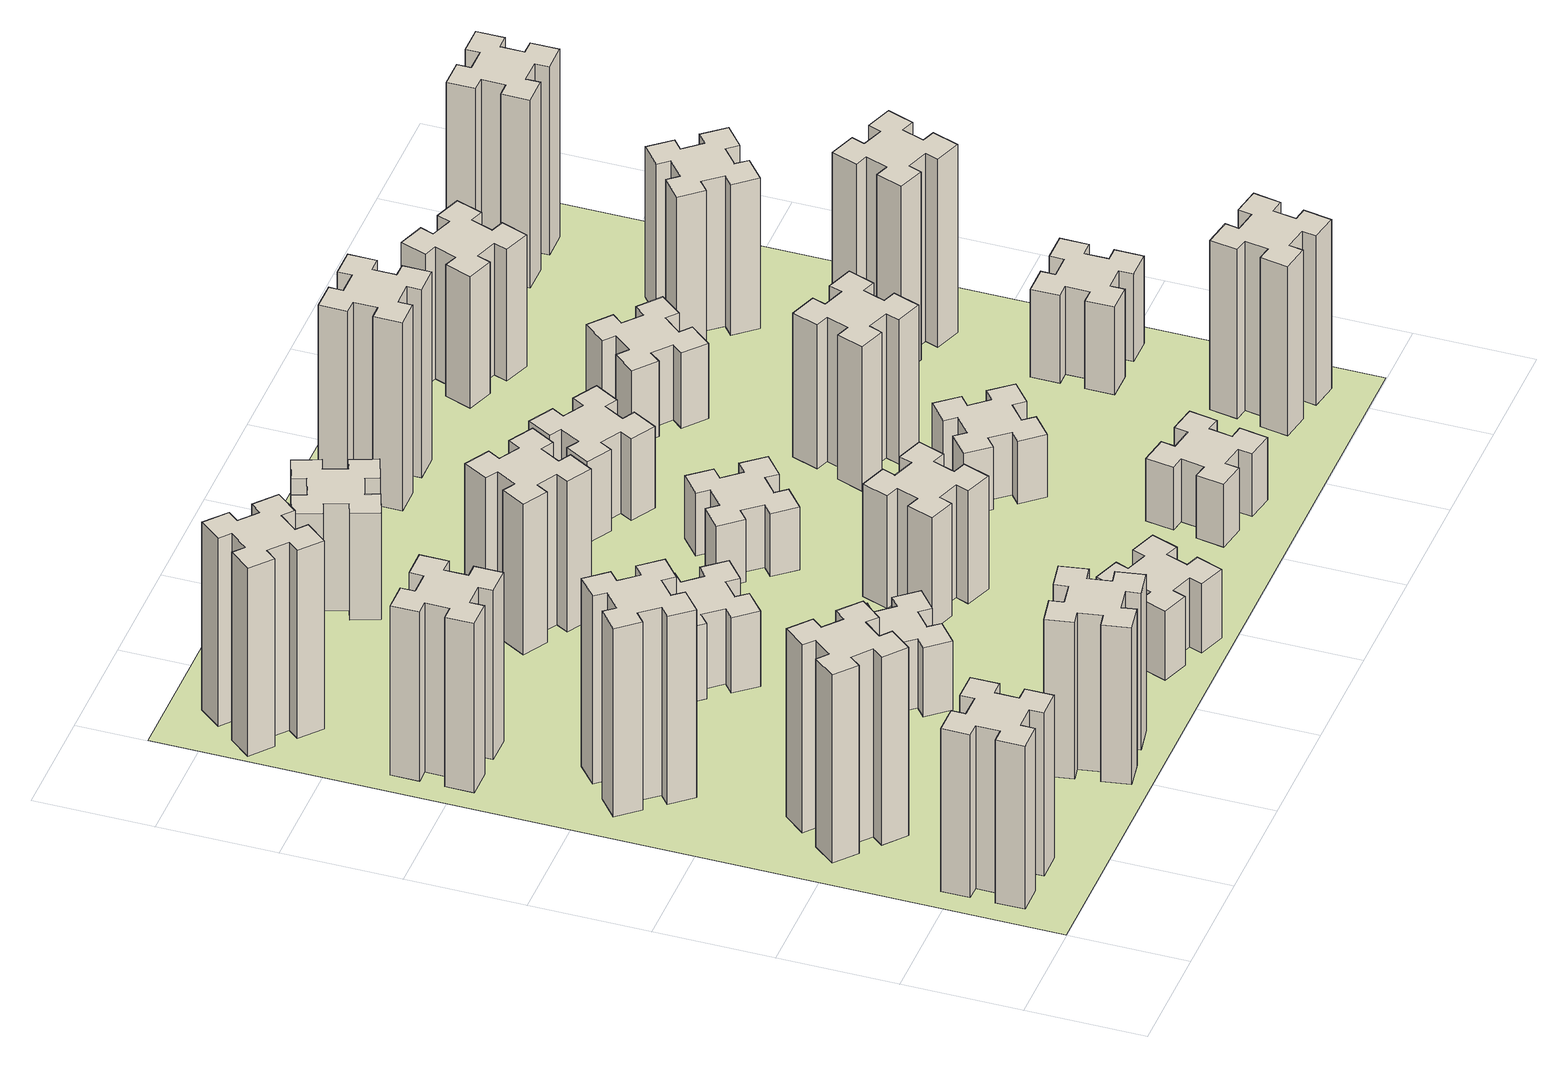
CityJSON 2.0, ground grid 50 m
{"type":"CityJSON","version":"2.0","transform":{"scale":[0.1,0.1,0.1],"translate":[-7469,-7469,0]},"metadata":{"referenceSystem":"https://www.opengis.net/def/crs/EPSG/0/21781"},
"CityObjects":{
"building1":{"type":"Building","attributes":{"class":"1000","function":"1000","usage":"1000","yearOfConstruction":2016,"roofType":"1000","measuredHeight":78,"storeysAboveGround":30,"storeysBelowGround":0},"geometry":[{"type":"Solid","lod":"1","boundaries":[[[[0,1,2,3,4,5,6,7,8,9,10,11,12,13,14,15,16,17,18,19]],[[17,16,20,21]],[[16,15,22,20]],[[15,14,23,22]],[[14,13,24,23]],[[13,12,25,24]],[[12,11,26,25]],[[11,10,27,26]],[[10,9,28,27]],[[9,8,29,28]],[[8,7,30,29]],[[7,6,31,30]],[[6,5,32,31]],[[5,4,33,32]],[[4,3,34,33]],[[3,2,35,34]],[[2,1,36,35]],[[1,0,37,36]],[[0,19,38,37]],[[19,18,39,38]],[[18,17,21,39]],[[24,25,26,27,28,29,30,31,32,33,34,35,36,37,38,39,21,20,22,23]]]]}]},
"building2":{"type":"Building","attributes":{"class":"1000","function":"1000","usage":"1000","yearOfConstruction":2016,"roofType":"1000","measuredHeight":90,"storeysAboveGround":30,"storeysBelowGround":0},"geometry":[{"type":"Solid","lod":"1","boundaries":[[[[40,41,42,43,44,45,46,47,48,49,50,51,52,53,54,55,56,57,58,59]],[[57,56,60,61]],[[56,55,62,60]],[[55,54,63,62]],[[54,53,64,63]],[[53,52,65,64]],[[52,51,66,65]],[[51,50,67,66]],[[50,49,68,67]],[[49,48,69,68]],[[48,47,70,69]],[[47,46,71,70]],[[46,45,72,71]],[[45,44,73,72]],[[44,43,74,73]],[[43,42,75,74]],[[42,41,76,75]],[[41,40,77,76]],[[40,59,78,77]],[[59,58,79,78]],[[58,57,61,79]],[[64,65,66,67,68,69,70,71,72,73,74,75,76,77,78,79,61,60,62,63]]]]}]},
"building3":{"type":"Building","attributes":{"class":"1000","function":"1000","usage":"1000","yearOfConstruction":2016,"roofType":"1000","measuredHeight":90,"storeysAboveGround":30,"storeysBelowGround":0},"geometry":[{"type":"Solid","lod":"1","boundaries":[[[[80,81,82,83,84,85,86,87,88,89,90,91,92,93,94,95,96,97,98,99]],[[97,96,100,101]],[[96,95,102,100]],[[95,94,103,102]],[[94,93,104,103]],[[93,92,105,104]],[[92,91,106,105]],[[91,90,107,106]],[[90,89,108,107]],[[89,88,109,108]],[[88,87,110,109]],[[87,86,111,110]],[[86,85,112,111]],[[85,84,113,112]],[[84,83,114,113]],[[83,82,115,114]],[[82,81,116,115]],[[81,80,117,116]],[[80,99,118,117]],[[99,98,119,118]],[[98,97,101,119]],[[104,105,106,107,108,109,110,111,112,113,114,115,116,117,118,119,101,100,102,103]]]]}]},
"building4":{"type":"Building","attributes":{"class":"1000","function":"1000","usage":"1000","yearOfConstruction":2016,"roofType":"1000","measuredHeight":81,"storeysAboveGround":30,"storeysBelowGround":0},"geometry":[{"type":"Solid","lod":"1","boundaries":[[[[120,121,122,123,124,125,126,127,128,129,130,131,132,133,134,135,136,137,138,139]],[[137,136,140,141]],[[136,135,142,140]],[[135,134,143,142]],[[134,133,144,143]],[[133,132,145,144]],[[132,131,146,145]],[[131,130,147,146]],[[130,129,148,147]],[[129,128,149,148]],[[128,127,150,149]],[[127,126,151,150]],[[126,125,152,151]],[[125,124,153,152]],[[124,123,154,153]],[[123,122,155,154]],[[122,121,156,155]],[[121,120,157,156]],[[120,139,158,157]],[[139,138,159,158]],[[138,137,141,159]],[[144,145,146,147,148,149,150,151,152,153,154,155,156,157,158,159,141,140,142,143]]]]}]},
"building5":{"type":"Building","attributes":{"class":"1000","function":"1000","usage":"1000","yearOfConstruction":2016,"roofType":"1000","measuredHeight":75,"storeysAboveGround":30,"storeysBelowGround":0},"geometry":[{"type":"Solid","lod":"1","boundaries":[[[[160,161,162,163,164,165,166,167,168,169,170,171,172,173,174,175,176,177,178,179]],[[177,176,180,181]],[[176,175,182,180]],[[175,174,183,182]],[[174,173,184,183]],[[173,172,185,184]],[[172,171,186,185]],[[171,170,187,186]],[[170,169,188,187]],[[169,168,189,188]],[[168,167,190,189]],[[167,166,191,190]],[[166,165,192,191]],[[165,164,193,192]],[[164,163,194,193]],[[163,162,195,194]],[[162,161,196,195]],[[161,160,197,196]],[[160,179,198,197]],[[179,178,199,198]],[[178,177,181,199]],[[184,185,186,187,188,189,190,191,192,193,194,195,196,197,198,199,181,180,182,183]]]]}]},
"building6":{"type":"Building","attributes":{"class":"1000","function":"1000","usage":"1000","yearOfConstruction":2016,"roofType":"1000","measuredHeight":90,"storeysAboveGround":30,"storeysBelowGround":0},"geometry":[{"type":"Solid","lod":"1","boundaries":[[[[200,201,202,203,204,205,206,207,208,209,210,211,212,213,214,215,216,217,218,219]],[[217,216,220,221]],[[216,215,222,220]],[[215,214,223,222]],[[214,213,224,223]],[[213,212,225,224]],[[212,211,226,225]],[[211,210,227,226]],[[210,209,228,227]],[[209,208,229,228]],[[208,207,230,229]],[[207,206,231,230]],[[206,205,232,231]],[[205,204,233,232]],[[204,203,234,233]],[[203,202,235,234]],[[202,201,236,235]],[[201,200,237,236]],[[200,219,238,237]],[[219,218,239,238]],[[218,217,221,239]],[[224,225,226,227,228,229,230,231,232,233,234,235,236,237,238,239,221,220,222,223]]]]}]},
"building7":{"type":"Building","attributes":{"class":"1000","function":"1000","usage":"1000","yearOfConstruction":2016,"roofType":"1000","measuredHeight":33,"storeysAboveGround":30,"storeysBelowGround":0},"geometry":[{"type":"Solid","lod":"1","boundaries":[[[[240,241,242,243,244,245,246,247,248,249,250,251,252,253,254,255,256,257,258,259]],[[257,256,260,261]],[[256,255,262,260]],[[255,254,263,262]],[[254,253,264,263]],[[253,252,265,264]],[[252,251,266,265]],[[251,250,267,266]],[[250,249,268,267]],[[249,248,269,268]],[[248,247,270,269]],[[247,246,271,270]],[[246,245,272,271]],[[245,244,273,272]],[[244,243,274,273]],[[243,242,275,274]],[[242,241,276,275]],[[241,240,277,276]],[[240,259,278,277]],[[259,258,279,278]],[[258,257,261,279]],[[264,265,266,267,268,269,270,271,272,273,274,275,276,277,278,279,261,260,262,263]]]]}]},
"building8":{"type":"Building","attributes":{"class":"1000","function":"1000","usage":"1000","yearOfConstruction":2016,"roofType":"1000","measuredHeight":36,"storeysAboveGround":30,"storeysBelowGround":0},"geometry":[{"type":"Solid","lod":"1","boundaries":[[[[280,281,282,283,284,285,286,287,288,289,290,291,292,293,294,295,296,297,298,299]],[[297,296,300,301]],[[296,295,302,300]],[[295,294,303,302]],[[294,293,304,303]],[[293,292,305,304]],[[292,291,306,305]],[[291,290,307,306]],[[290,289,308,307]],[[289,288,309,308]],[[288,287,310,309]],[[287,286,311,310]],[[286,285,312,311]],[[285,284,313,312]],[[284,283,314,313]],[[283,282,315,314]],[[282,281,316,315]],[[281,280,317,316]],[[280,299,318,317]],[[299,298,319,318]],[[298,297,301,319]],[[304,305,306,307,308,309,310,311,312,313,314,315,316,317,318,319,301,300,302,303]]]]}]},
"building9":{"type":"Building","attributes":{"class":"1000","function":"1000","usage":"1000","yearOfConstruction":2016,"roofType":"1000","measuredHeight":33,"storeysAboveGround":30,"storeysBelowGround":0},"geometry":[{"type":"Solid","lod":"1","boundaries":[[[[320,321,322,323,324,325,326,327,328,329,330,331,332,333,334,335,336,337,338,339]],[[337,336,340,341]],[[336,335,342,340]],[[335,334,343,342]],[[334,333,344,343]],[[333,332,345,344]],[[332,331,346,345]],[[331,330,347,346]],[[330,329,348,347]],[[329,328,349,348]],[[328,327,350,349]],[[327,326,351,350]],[[326,325,352,351]],[[325,324,353,352]],[[324,323,354,353]],[[323,322,355,354]],[[322,321,356,355]],[[321,320,357,356]],[[320,339,358,357]],[[339,338,359,358]],[[338,337,341,359]],[[344,345,346,347,348,349,350,351,352,353,354,355,356,357,358,359,341,340,342,343]]]]}]},
"building10":{"type":"Building","attributes":{"class":"1000","function":"1000","usage":"1000","yearOfConstruction":2016,"roofType":"1000","measuredHeight":72,"storeysAboveGround":30,"storeysBelowGround":0},"geometry":[{"type":"Solid","lod":"1","boundaries":[[[[360,361,362,363,364,365,366,367,368,369,370,371,372,373,374,375,376,377,378,379]],[[377,376,380,381]],[[376,375,382,380]],[[375,374,383,382]],[[374,373,384,383]],[[373,372,385,384]],[[372,371,386,385]],[[371,370,387,386]],[[370,369,388,387]],[[369,368,389,388]],[[368,367,390,389]],[[367,366,391,390]],[[366,365,392,391]],[[365,364,393,392]],[[364,363,394,393]],[[363,362,395,394]],[[362,361,396,395]],[[361,360,397,396]],[[360,379,398,397]],[[379,378,399,398]],[[378,377,381,399]],[[384,385,386,387,388,389,390,391,392,393,394,395,396,397,398,399,381,380,382,383]]]]}]},
"building11":{"type":"Building","attributes":{"class":"1000","function":"1000","usage":"1000","yearOfConstruction":2016,"roofType":"1000","measuredHeight":51,"storeysAboveGround":30,"storeysBelowGround":0},"geometry":[{"type":"Solid","lod":"1","boundaries":[[[[400,401,402,403,404,405,406,407,408,409,410,411,412,413,414,415,416,417,418,419]],[[417,416,420,421]],[[416,415,422,420]],[[415,414,423,422]],[[414,413,424,423]],[[413,412,425,424]],[[412,411,426,425]],[[411,410,427,426]],[[410,409,428,427]],[[409,408,429,428]],[[408,407,430,429]],[[407,406,431,430]],[[406,405,432,431]],[[405,404,433,432]],[[404,403,434,433]],[[403,402,435,434]],[[402,401,436,435]],[[401,400,437,436]],[[400,419,438,437]],[[419,418,439,438]],[[418,417,421,439]],[[424,425,426,427,428,429,430,431,432,433,434,435,436,437,438,439,421,420,422,423]]]]}]},
"building12":{"type":"Building","attributes":{"class":"1000","function":"1000","usage":"1000","yearOfConstruction":2016,"roofType":"1000","measuredHeight":54,"storeysAboveGround":30,"storeysBelowGround":0},"geometry":[{"type":"Solid","lod":"1","boundaries":[[[[440,441,442,443,444,445,446,447,448,449,450,451,452,453,454,455,456,457,458,459]],[[457,456,460,461]],[[456,455,462,460]],[[455,454,463,462]],[[454,453,464,463]],[[453,452,465,464]],[[452,451,466,465]],[[451,450,467,466]],[[450,449,468,467]],[[449,448,469,468]],[[448,447,470,469]],[[447,446,471,470]],[[446,445,472,471]],[[445,444,473,472]],[[444,443,474,473]],[[443,442,475,474]],[[442,441,476,475]],[[441,440,477,476]],[[440,459,478,477]],[[459,458,479,478]],[[458,457,461,479]],[[464,465,466,467,468,469,470,471,472,473,474,475,476,477,478,479,461,460,462,463]]]]}]},
"building13":{"type":"Building","attributes":{"class":"1000","function":"1000","usage":"1000","yearOfConstruction":2016,"roofType":"1000","measuredHeight":30,"storeysAboveGround":30,"storeysBelowGround":0},"geometry":[{"type":"Solid","lod":"1","boundaries":[[[[480,481,482,483,484,485,486,487,488,489,490,491,492,493,494,495,496,497,498,499]],[[497,496,500,501]],[[496,495,502,500]],[[495,494,503,502]],[[494,493,504,503]],[[493,492,505,504]],[[492,491,506,505]],[[491,490,507,506]],[[490,489,508,507]],[[489,488,509,508]],[[488,487,510,509]],[[487,486,511,510]],[[486,485,512,511]],[[485,484,513,512]],[[484,483,514,513]],[[483,482,515,514]],[[482,481,516,515]],[[481,480,517,516]],[[480,499,518,517]],[[499,498,519,518]],[[498,497,501,519]],[[504,505,506,507,508,509,510,511,512,513,514,515,516,517,518,519,501,500,502,503]]]]}]},
"building14":{"type":"Building","attributes":{"class":"1000","function":"1000","usage":"1000","yearOfConstruction":2016,"roofType":"1000","measuredHeight":39,"storeysAboveGround":30,"storeysBelowGround":0},"geometry":[{"type":"Solid","lod":"1","boundaries":[[[[520,521,522,523,524,525,526,527,528,529,530,531,532,533,534,535,536,537,538,539]],[[537,536,540,541]],[[536,535,542,540]],[[535,534,543,542]],[[534,533,544,543]],[[533,532,545,544]],[[532,531,546,545]],[[531,530,547,546]],[[530,529,548,547]],[[529,528,549,548]],[[528,527,550,549]],[[527,526,551,550]],[[526,525,552,551]],[[525,524,553,552]],[[524,523,554,553]],[[523,522,555,554]],[[522,521,556,555]],[[521,520,557,556]],[[520,539,558,557]],[[539,538,559,558]],[[538,537,541,559]],[[544,545,546,547,548,549,550,551,552,553,554,555,556,557,558,559,541,540,542,543]]]]}]},
"building15":{"type":"Building","attributes":{"class":"1000","function":"1000","usage":"1000","yearOfConstruction":2016,"roofType":"1000","measuredHeight":30,"storeysAboveGround":30,"storeysBelowGround":0},"geometry":[{"type":"Solid","lod":"1","boundaries":[[[[560,561,562,563,564,565,566,567,568,569,570,571,572,573,574,575,576,577,578,579]],[[577,576,580,581]],[[576,575,582,580]],[[575,574,583,582]],[[574,573,584,583]],[[573,572,585,584]],[[572,571,586,585]],[[571,570,587,586]],[[570,569,588,587]],[[569,568,589,588]],[[568,567,590,589]],[[567,566,591,590]],[[566,565,592,591]],[[565,564,593,592]],[[564,563,594,593]],[[563,562,595,594]],[[562,561,596,595]],[[561,560,597,596]],[[560,579,598,597]],[[579,578,599,598]],[[578,577,581,599]],[[584,585,586,587,588,589,590,591,592,593,594,595,596,597,598,599,581,580,582,583]]]]}]},
"building16":{"type":"Building","attributes":{"class":"1000","function":"1000","usage":"1000","yearOfConstruction":2016,"roofType":"1000","measuredHeight":90,"storeysAboveGround":30,"storeysBelowGround":0},"geometry":[{"type":"Solid","lod":"1","boundaries":[[[[600,601,602,603,604,605,606,607,608,609,610,611,612,613,614,615,616,617,618,619]],[[617,616,620,621]],[[616,615,622,620]],[[615,614,623,622]],[[614,613,624,623]],[[613,612,625,624]],[[612,611,626,625]],[[611,610,627,626]],[[610,609,628,627]],[[609,608,629,628]],[[608,607,630,629]],[[607,606,631,630]],[[606,605,632,631]],[[605,604,633,632]],[[604,603,634,633]],[[603,602,635,634]],[[602,601,636,635]],[[601,600,637,636]],[[600,619,638,637]],[[619,618,639,638]],[[618,617,621,639]],[[624,625,626,627,628,629,630,631,632,633,634,635,636,637,638,639,621,620,622,623]]]]}]},
"building17":{"type":"Building","attributes":{"class":"1000","function":"1000","usage":"1000","yearOfConstruction":2016,"roofType":"1000","measuredHeight":30,"storeysAboveGround":30,"storeysBelowGround":0},"geometry":[{"type":"Solid","lod":"1","boundaries":[[[[640,641,642,643,644,645,646,647,648,649,650,651,652,653,654,655,656,657,658,659]],[[657,656,660,661]],[[656,655,662,660]],[[655,654,663,662]],[[654,653,664,663]],[[653,652,665,664]],[[652,651,666,665]],[[651,650,667,666]],[[650,649,668,667]],[[649,648,669,668]],[[648,647,670,669]],[[647,646,671,670]],[[646,645,672,671]],[[645,644,673,672]],[[644,643,674,673]],[[643,642,675,674]],[[642,641,676,675]],[[641,640,677,676]],[[640,659,678,677]],[[659,658,679,678]],[[658,657,661,679]],[[664,665,666,667,668,669,670,671,672,673,674,675,676,677,678,679,661,660,662,663]]]]}]},
"building18":{"type":"Building","attributes":{"class":"1000","function":"1000","usage":"1000","yearOfConstruction":2016,"roofType":"1000","measuredHeight":69,"storeysAboveGround":30,"storeysBelowGround":0},"geometry":[{"type":"Solid","lod":"1","boundaries":[[[[680,681,682,683,684,685,686,687,688,689,690,691,692,693,694,695,696,697,698,699]],[[697,696,700,701]],[[696,695,702,700]],[[695,694,703,702]],[[694,693,704,703]],[[693,692,705,704]],[[692,691,706,705]],[[691,690,707,706]],[[690,689,708,707]],[[689,688,709,708]],[[688,687,710,709]],[[687,686,711,710]],[[686,685,712,711]],[[685,684,713,712]],[[684,683,714,713]],[[683,682,715,714]],[[682,681,716,715]],[[681,680,717,716]],[[680,699,718,717]],[[699,698,719,718]],[[698,697,701,719]],[[704,705,706,707,708,709,710,711,712,713,714,715,716,717,718,719,701,700,702,703]]]]}]},
"building19":{"type":"Building","attributes":{"class":"1000","function":"1000","usage":"1000","yearOfConstruction":2016,"roofType":"1000","measuredHeight":36,"storeysAboveGround":30,"storeysBelowGround":0},"geometry":[{"type":"Solid","lod":"1","boundaries":[[[[720,721,722,723,724,725,726,727,728,729,730,731,732,733,734,735,736,737,738,739]],[[737,736,740,741]],[[736,735,742,740]],[[735,734,743,742]],[[734,733,744,743]],[[733,732,745,744]],[[732,731,746,745]],[[731,730,747,746]],[[730,729,748,747]],[[729,728,749,748]],[[728,727,750,749]],[[727,726,751,750]],[[726,725,752,751]],[[725,724,753,752]],[[724,723,754,753]],[[723,722,755,754]],[[722,721,756,755]],[[721,720,757,756]],[[720,739,758,757]],[[739,738,759,758]],[[738,737,741,759]],[[744,745,746,747,748,749,750,751,752,753,754,755,756,757,758,759,741,740,742,743]]]]}]},
"building20":{"type":"Building","attributes":{"class":"1000","function":"1000","usage":"1000","yearOfConstruction":2016,"roofType":"1000","measuredHeight":81,"storeysAboveGround":30,"storeysBelowGround":0},"geometry":[{"type":"Solid","lod":"1","boundaries":[[[[760,761,762,763,764,765,766,767,768,769,770,771,772,773,774,775,776,777,778,779]],[[777,776,780,781]],[[776,775,782,780]],[[775,774,783,782]],[[774,773,784,783]],[[773,772,785,784]],[[772,771,786,785]],[[771,770,787,786]],[[770,769,788,787]],[[769,768,789,788]],[[768,767,790,789]],[[767,766,791,790]],[[766,765,792,791]],[[765,764,793,792]],[[764,763,794,793]],[[763,762,795,794]],[[762,761,796,795]],[[761,760,797,796]],[[760,779,798,797]],[[779,778,799,798]],[[778,777,781,799]],[[784,785,786,787,788,789,790,791,792,793,794,795,796,797,798,799,781,780,782,783]]]]}]},
"building21":{"type":"Building","attributes":{"class":"1000","function":"1000","usage":"1000","yearOfConstruction":2016,"roofType":"1000","measuredHeight":63,"storeysAboveGround":30,"storeysBelowGround":0},"geometry":[{"type":"Solid","lod":"1","boundaries":[[[[800,801,802,803,804,805,806,807,808,809,810,811,812,813,814,815,816,817,818,819]],[[817,816,820,821]],[[816,815,822,820]],[[815,814,823,822]],[[814,813,824,823]],[[813,812,825,824]],[[812,811,826,825]],[[811,810,827,826]],[[810,809,828,827]],[[809,808,829,828]],[[808,807,830,829]],[[807,806,831,830]],[[806,805,832,831]],[[805,804,833,832]],[[804,803,834,833]],[[803,802,835,834]],[[802,801,836,835]],[[801,800,837,836]],[[800,819,838,837]],[[819,818,839,838]],[[818,817,821,839]],[[824,825,826,827,828,829,830,831,832,833,834,835,836,837,838,839,821,820,822,823]]]]}]},
"building22":{"type":"Building","attributes":{"class":"1000","function":"1000","usage":"1000","yearOfConstruction":2016,"roofType":"1000","measuredHeight":42,"storeysAboveGround":30,"storeysBelowGround":0},"geometry":[{"type":"Solid","lod":"1","boundaries":[[[[840,841,842,843,844,845,846,847,848,849,850,851,852,853,854,855,856,857,858,859]],[[857,856,860,861]],[[856,855,862,860]],[[855,854,863,862]],[[854,853,864,863]],[[853,852,865,864]],[[852,851,866,865]],[[851,850,867,866]],[[850,849,868,867]],[[849,848,869,868]],[[848,847,870,869]],[[847,846,871,870]],[[846,845,872,871]],[[845,844,873,872]],[[844,843,874,873]],[[843,842,875,874]],[[842,841,876,875]],[[841,840,877,876]],[[840,859,878,877]],[[859,858,879,878]],[[858,857,861,879]],[[864,865,866,867,868,869,870,871,872,873,874,875,876,877,878,879,861,860,862,863]]]]}]},
"building23":{"type":"Building","attributes":{"class":"1000","function":"1000","usage":"1000","yearOfConstruction":2016,"roofType":"1000","measuredHeight":90,"storeysAboveGround":30,"storeysBelowGround":0},"geometry":[{"type":"Solid","lod":"1","boundaries":[[[[880,881,882,883,884,885,886,887,888,889,890,891,892,893,894,895,896,897,898,899]],[[897,896,900,901]],[[896,895,902,900]],[[895,894,903,902]],[[894,893,904,903]],[[893,892,905,904]],[[892,891,906,905]],[[891,890,907,906]],[[890,889,908,907]],[[889,888,909,908]],[[888,887,910,909]],[[887,886,911,910]],[[886,885,912,911]],[[885,884,913,912]],[[884,883,914,913]],[[883,882,915,914]],[[882,881,916,915]],[[881,880,917,916]],[[880,899,918,917]],[[899,898,919,918]],[[898,897,901,919]],[[904,905,906,907,908,909,910,911,912,913,914,915,916,917,918,919,901,900,902,903]]]]}]},
"building24":{"type":"Building","attributes":{"class":"1000","function":"1000","usage":"1000","yearOfConstruction":2016,"roofType":"1000","measuredHeight":72,"storeysAboveGround":30,"storeysBelowGround":0},"geometry":[{"type":"Solid","lod":"1","boundaries":[[[[920,921,922,923,924,925,926,927,928,929,930,931,932,933,934,935,936,937,938,939]],[[937,936,940,941]],[[936,935,942,940]],[[935,934,943,942]],[[934,933,944,943]],[[933,932,945,944]],[[932,931,946,945]],[[931,930,947,946]],[[930,929,948,947]],[[929,928,949,948]],[[928,927,950,949]],[[927,926,951,950]],[[926,925,952,951]],[[925,924,953,952]],[[924,923,954,953]],[[923,922,955,954]],[[922,921,956,955]],[[921,920,957,956]],[[920,939,958,957]],[[939,938,959,958]],[[938,937,941,959]],[[944,945,946,947,948,949,950,951,952,953,954,955,956,957,958,959,941,940,942,943]]]]}]},
"building25":{"type":"Building","attributes":{"class":"1000","function":"1000","usage":"1000","yearOfConstruction":2016,"roofType":"1000","measuredHeight":90,"storeysAboveGround":30,"storeysBelowGround":0},"geometry":[{"type":"Solid","lod":"1","boundaries":[[[[960,961,962,963,964,965,966,967,968,969,970,971,972,973,974,975,976,977,978,979]],[[977,976,980,981]],[[976,975,982,980]],[[975,974,983,982]],[[974,973,984,983]],[[973,972,985,984]],[[972,971,986,985]],[[971,970,987,986]],[[970,969,988,987]],[[969,968,989,988]],[[968,967,990,989]],[[967,966,991,990]],[[966,965,992,991]],[[965,964,993,992]],[[964,963,994,993]],[[963,962,995,994]],[[962,961,996,995]],[[961,960,997,996]],[[960,979,998,997]],[[979,978,999,998]],[[978,977,981,999]],[[984,985,986,987,988,989,990,991,992,993,994,995,996,997,998,999,981,980,982,983]]]]}]},
"landuse1":{"type":"LandUse","attributes":{"name":"plot1","function":"1010"},"geometry":[{"type":"MultiSurface","lod":"1","boundaries":[[[1000,1001,1002,1003]]]}]}
},
"vertices":[
[165,425,0],[165,325,0],[105,325,0],[105,205,0],[225,205,0],[225,265,0],[325,265,0],[325,205,0],[445,205,0],[445,325,0],[385,325,0],[385,425,0],[445,425,0],[445,545,0],[325,545,0],[325,485,0],[225,485,0],[225,545,0],[105,545,0],[105,425,0],[225,485,780],[225,545,780],[325,485,780],[325,545,780],[445,545,780],[445,425,780],[385,425,780],[385,325,780],[445,325,780],[445,205,780],[325,205,780],[325,265,780],[225,265,780],[225,205,780],[105,205,780],[105,325,780],[165,325,780],[165,425,780],[105,425,780],[105,545,780],
[484,1067,0],[408,1132,0],[446,1178,0],[354,1255,0],[277,1163,0],[323,1124,0],[259,1048,0],[213,1086,0],[136,994,0],[228,917,0],[266,963,0],[343,899,0],[304,853,0],[396,776,0],[473,868,0],[427,906,0],[492,983,0],[538,944,0],[615,1036,0],[523,1113,0],[492,983,900],[538,944,900],[427,906,900],[473,868,900],[396,776,900],[304,853,900],[343,899,900],[266,963,900],[228,917,900],[136,994,900],[213,1086,900],[259,1048,900],[323,1124,900],[277,1163,900],[354,1255,900],[446,1178,900],[408,1132,900],[484,1067,900],[523,1113,900],[615,1036,900],
[492,1888,0],[427,1964,0],[473,2003,0],[396,2095,0],[304,2018,0],[343,1972,0],[266,1907,0],[228,1953,0],[136,1876,0],[213,1784,0],[259,1823,0],[323,1746,0],[277,1708,0],[354,1616,0],[446,1693,0],[408,1739,0],[484,1803,0],[523,1757,0],[615,1834,0],[538,1926,0],[484,1803,900],[523,1757,900],[408,1739,900],[446,1693,900],[354,1616,900],[277,1708,900],[323,1746,900],[259,1823,900],[213,1784,900],[136,1876,900],[228,1953,900],[266,1907,900],[343,1972,900],[304,2018,900],[396,2095,900],[473,2003,900],[427,1964,900],[492,1888,900],[538,1926,900],[615,1834,900],
[385,2545,0],[385,2645,0],[445,2645,0],[445,2765,0],[325,2765,0],[325,2705,0],[225,2705,0],[225,2765,0],[105,2765,0],[105,2645,0],[165,2645,0],[165,2545,0],[105,2545,0],[105,2425,0],[225,2425,0],[225,2485,0],[325,2485,0],[325,2425,0],[445,2425,0],[445,2545,0],[325,2485,810],[325,2425,810],[225,2485,810],[225,2425,810],[105,2425,810],[105,2545,810],[165,2545,810],[165,2645,810],[105,2645,810],[105,2765,810],[225,2765,810],[225,2705,810],[325,2705,810],[325,2765,810],[445,2765,810],[445,2645,810],[385,2645,810],[385,2545,810],[445,2545,810],[445,2425,810],
[1085,158,0],[1184,176,0],[1194,117,0],[1312,137,0],[1291,256,0],[1232,245,0],[1215,344,0],[1274,354,0],[1253,472,0],[1135,451,0],[1145,392,0],[1047,375,0],[1037,434,0],[918,413,0],[939,295,0],[998,305,0],[1016,207,0],[957,197,0],[977,78,0],[1096,99,0],[1016,207,750],[957,197,750],[998,305,750],[939,295,750],[918,413,750],[1037,434,750],[1047,375,750],[1145,392,750],[1135,451,750],[1253,472,750],[1274,354,750],[1215,344,750],[1232,245,750],[1291,256,750],[1312,137,750],[1194,117,750],[1184,176,750],[1085,158,750],[1096,99,750],[977,78,750],
[384,3387,0],[308,3452,0],[346,3498,0],[254,3575,0],[177,3483,0],[223,3444,0],[159,3368,0],[113,3406,0],[36,3314,0],[128,3237,0],[166,3283,0],[243,3219,0],[204,3173,0],[296,3096,0],[373,3188,0],[327,3226,0],[392,3303,0],[438,3264,0],[515,3356,0],[423,3433,0],[392,3303,900],[438,3264,900],[327,3226,900],[373,3188,900],[296,3096,900],[204,3173,900],[243,3219,900],[166,3283,900],[128,3237,900],[36,3314,900],[113,3406,900],[159,3368,900],[223,3444,900],[177,3483,900],[254,3575,900],[346,3498,900],[308,3452,900],[384,3387,900],[423,3433,900],[515,3356,900],
[1183,1232,0],[1106,1167,0],[1068,1213,0],[976,1136,0],[1053,1044,0],[1099,1083,0],[1163,1006,0],[1117,968,0],[1194,876,0],[1286,953,0],[1248,999,0],[1324,1063,0],[1363,1017,0],[1455,1094,0],[1378,1186,0],[1332,1148,0],[1267,1224,0],[1313,1263,0],[1236,1355,0],[1144,1278,0],[1267,1224,330],[1313,1263,330],[1332,1148,330],[1378,1186,330],[1455,1094,330],[1363,1017,330],[1324,1063,330],[1248,999,330],[1286,953,330],[1194,876,330],[1117,968,330],[1163,1006,330],[1099,1083,330],[1053,1044,330],[976,1136,330],[1068,1213,330],[1106,1167,330],[1183,1232,330],[1144,1278,330],[1236,1355,330],
[1083,1972,0],[1006,1907,0],[968,1953,0],[876,1876,0],[953,1784,0],[999,1823,0],[1063,1746,0],[1017,1708,0],[1094,1616,0],[1186,1693,0],[1148,1739,0],[1224,1803,0],[1263,1757,0],[1355,1834,0],[1278,1926,0],[1232,1888,0],[1167,1964,0],[1213,2003,0],[1136,2095,0],[1044,2018,0],[1167,1964,360],[1213,2003,360],[1232,1888,360],[1278,1926,360],[1355,1834,360],[1263,1757,360],[1224,1803,360],[1148,1739,360],[1186,1693,360],[1094,1616,360],[1017,1708,360],[1063,1746,360],[999,1823,360],[953,1784,360],[876,1876,360],[968,1953,360],[1006,1907,360],[1083,1972,360],[1044,2018,360],[1136,2095,360],
[1769,360,0],[1735,266,0],[1679,287,0],[1637,174,0],[1750,133,0],[1771,189,0],[1865,155,0],[1844,99,0],[1957,57,0],[1998,170,0],[1942,191,0],[1976,285,0],[2032,264,0],[2073,377,0],[1960,418,0],[1940,362,0],[1846,396,0],[1867,452,0],[1754,493,0],[1713,380,0],[1846,396,330],[1867,452,330],[1940,362,330],[1960,418,330],[2073,377,330],[2032,264,330],[1976,285,330],[1942,191,330],[1998,170,330],[1957,57,330],[1844,99,330],[1865,155,330],[1771,189,330],[1750,133,330],[1637,174,330],[1679,287,330],[1735,266,330],[1769,360,330],[1713,380,330],[1754,493,330],
[1314,2666,0],[1227,2716,0],[1257,2768,0],[1153,2828,0],[1093,2724,0],[1145,2694,0],[1095,2607,0],[1043,2637,0],[983,2533,0],[1087,2473,0],[1117,2525,0],[1204,2475,0],[1174,2423,0],[1278,2363,0],[1338,2467,0],[1286,2497,0],[1336,2584,0],[1388,2554,0],[1448,2658,0],[1344,2718,0],[1336,2584,720],[1388,2554,720],[1286,2497,720],[1338,2467,720],[1278,2363,720],[1174,2423,720],[1204,2475,720],[1117,2525,720],[1087,2473,720],[983,2533,720],[1043,2637,720],[1095,2607,720],[1145,2694,720],[1093,2724,720],[1153,2828,720],[1257,2768,720],[1227,2716,720],[1314,2666,720],[1344,2718,720],[1448,2658,720],
[1125,3456,0],[1031,3422,0],[1010,3478,0],[897,3437,0],[939,3324,0],[995,3345,0],[1029,3251,0],[973,3230,0],[1014,3117,0],[1127,3159,0],[1106,3215,0],[1200,3249,0],[1220,3193,0],[1333,3234,0],[1292,3347,0],[1236,3326,0],[1202,3420,0],[1258,3440,0],[1217,3553,0],[1104,3512,0],[1202,3420,510],[1258,3440,510],[1236,3326,510],[1292,3347,510],[1333,3234,510],[1220,3193,510],[1200,3249,510],[1106,3215,510],[1127,3159,510],[1014,3117,510],[973,3230,510],[1029,3251,510],[995,3345,510],[939,3324,510],[897,3437,510],[1010,3478,510],[1031,3422,510],[1125,3456,510],[1104,3512,510],[1217,3553,510],
[1769,1300,0],[1735,1206,0],[1679,1227,0],[1637,1114,0],[1750,1073,0],[1771,1129,0],[1865,1095,0],[1844,1039,0],[1957,997,0],[1998,1110,0],[1942,1131,0],[1976,1225,0],[2032,1204,0],[2073,1317,0],[1960,1358,0],[1940,1302,0],[1846,1336,0],[1867,1392,0],[1754,1433,0],[1713,1320,0],[1846,1336,540],[1867,1392,540],[1940,1302,540],[1960,1358,540],[2073,1317,540],[2032,1204,540],[1976,1225,540],[1942,1131,540],[1998,1110,540],[1957,997,540],[1844,1039,540],[1865,1095,540],[1771,1129,540],[1750,1073,540],[1637,1114,540],[1679,1227,540],[1735,1206,540],[1769,1300,540],[1713,1320,540],[1754,1433,540],
[1972,1988,0],[1907,2064,0],[1953,2103,0],[1876,2195,0],[1784,2118,0],[1823,2072,0],[1746,2007,0],[1708,2053,0],[1616,1976,0],[1693,1884,0],[1739,1923,0],[1803,1846,0],[1757,1808,0],[1834,1716,0],[1926,1793,0],[1888,1839,0],[1964,1903,0],[2003,1857,0],[2095,1934,0],[2018,2026,0],[1964,1903,300],[2003,1857,300],[1888,1839,300],[1926,1793,300],[1834,1716,300],[1757,1808,300],[1803,1846,300],[1739,1923,300],[1693,1884,300],[1616,1976,300],[1708,2053,300],[1746,2007,300],[1823,2072,300],[1784,2118,300],[1876,2195,300],[1953,2103,300],[1907,2064,300],[1972,1988,300],[2018,2026,300],[2095,1934,300],
[2026,2497,0],[2076,2584,0],[2128,2554,0],[2188,2658,0],[2084,2718,0],[2054,2666,0],[1967,2716,0],[1997,2768,0],[1893,2828,0],[1833,2724,0],[1885,2694,0],[1835,2607,0],[1783,2637,0],[1723,2533,0],[1827,2473,0],[1857,2525,0],[1944,2475,0],[1914,2423,0],[2018,2363,0],[2078,2467,0],[1944,2475,390],[1914,2423,390],[1857,2525,390],[1827,2473,390],[1723,2533,390],[1783,2637,390],[1835,2607,390],[1885,2694,390],[1833,2724,390],[1893,2828,390],[1997,2768,390],[1967,2716,390],[2054,2666,390],[2084,2718,390],[2188,2658,390],[2128,2554,390],[2076,2584,390],[2026,2497,390],[2078,2467,390],[2018,2363,390],
[2596,444,0],[2578,345,0],[2519,356,0],[2498,237,0],[2617,217,0],[2627,276,0],[2725,258,0],[2715,199,0],[2833,178,0],[2854,297,0],[2795,307,0],[2812,405,0],[2871,395,0],[2892,513,0],[2774,534,0],[2764,475,0],[2665,492,0],[2676,551,0],[2557,572,0],[2537,454,0],[2665,492,300],[2676,551,300],[2764,475,300],[2774,534,300],[2892,513,300],[2871,395,300],[2812,405,300],[2795,307,300],[2854,297,300],[2833,178,300],[2715,199,300],[2725,258,300],[2627,276,300],[2617,217,300],[2498,237,300],[2519,356,300],[2578,345,300],[2596,444,300],[2537,454,300],[2557,572,300],
[1745,3485,0],[1745,3385,0],[1685,3385,0],[1685,3265,0],[1805,3265,0],[1805,3325,0],[1905,3325,0],[1905,3265,0],[2025,3265,0],[2025,3385,0],[1965,3385,0],[1965,3485,0],[2025,3485,0],[2025,3605,0],[1905,3605,0],[1905,3545,0],[1805,3545,0],[1805,3605,0],[1685,3605,0],[1685,3485,0],[1805,3545,900],[1805,3605,900],[1905,3545,900],[1905,3605,900],[2025,3605,900],[2025,3485,900],[1965,3485,900],[1965,3385,900],[2025,3385,900],[2025,3265,900],[1905,3265,900],[1905,3325,900],[1805,3325,900],[1805,3265,900],[1685,3265,900],[1685,3385,900],[1745,3385,900],[1745,3485,900],[1685,3485,900],[1685,3605,900],
[2628,1099,0],[2704,1163,0],[2743,1117,0],[2835,1194,0],[2758,1286,0],[2712,1248,0],[2647,1324,0],[2693,1363,0],[2616,1455,0],[2524,1378,0],[2563,1332,0],[2486,1267,0],[2448,1313,0],[2356,1236,0],[2433,1144,0],[2479,1183,0],[2543,1106,0],[2497,1068,0],[2574,976,0],[2666,1053,0],[2543,1106,300],[2497,1068,300],[2479,1183,300],[2433,1144,300],[2356,1236,300],[2448,1313,300],[2486,1267,300],[2563,1332,300],[2524,1378,300],[2616,1455,300],[2693,1363,300],[2647,1324,300],[2712,1248,300],[2758,1286,300],[2835,1194,300],[2743,1117,300],[2704,1163,300],[2628,1099,300],[2666,1053,300],[2574,976,300],
[2682,1671,0],[2716,1765,0],[2772,1744,0],[2813,1857,0],[2700,1898,0],[2680,1842,0],[2586,1876,0],[2607,1932,0],[2494,1973,0],[2453,1860,0],[2509,1840,0],[2475,1746,0],[2419,1767,0],[2377,1654,0],[2490,1613,0],[2511,1669,0],[2605,1635,0],[2584,1579,0],[2697,1537,0],[2738,1650,0],[2605,1635,690],[2584,1579,690],[2511,1669,690],[2490,1613,690],[2377,1654,690],[2419,1767,690],[2475,1746,690],[2509,1840,690],[2453,1860,690],[2494,1973,690],[2607,1932,690],[2586,1876,690],[2680,1842,690],[2700,1898,690],[2813,1857,690],[2772,1744,690],[2716,1765,690],[2682,1671,690],[2738,1650,690],[2697,1537,690],
[2543,2704,0],[2479,2628,0],[2433,2666,0],[2356,2574,0],[2448,2497,0],[2486,2543,0],[2563,2479,0],[2524,2433,0],[2616,2356,0],[2693,2448,0],[2647,2486,0],[2712,2563,0],[2758,2524,0],[2835,2616,0],[2743,2693,0],[2704,2647,0],[2628,2712,0],[2666,2758,0],[2574,2835,0],[2497,2743,0],[2628,2712,360],[2666,2758,360],[2704,2647,360],[2743,2693,360],[2835,2616,360],[2758,2524,360],[2712,2563,360],[2647,2486,360],[2693,2448,360],[2616,2356,360],[2524,2433,360],[2563,2479,360],[2486,2543,360],[2448,2497,360],[2356,2574,360],[2433,2666,360],[2479,2628,360],[2543,2704,360],[2497,2743,360],[2574,2835,360],
[3504,475,0],[3405,492,0],[3416,551,0],[3297,572,0],[3277,454,0],[3336,444,0],[3318,345,0],[3259,356,0],[3238,237,0],[3357,217,0],[3367,276,0],[3465,258,0],[3455,199,0],[3573,178,0],[3594,297,0],[3535,307,0],[3552,405,0],[3611,395,0],[3632,513,0],[3514,534,0],[3552,405,810],[3611,395,810],[3535,307,810],[3594,297,810],[3573,178,810],[3455,199,810],[3465,258,810],[3367,276,810],[3357,217,810],[3238,237,810],[3259,356,810],[3318,345,810],[3336,444,810],[3277,454,810],[3297,572,810],[3416,551,810],[3405,492,810],[3504,475,810],[3514,534,810],[3632,513,810],
[2511,3249,0],[2605,3215,0],[2584,3159,0],[2697,3117,0],[2738,3230,0],[2682,3251,0],[2716,3345,0],[2772,3324,0],[2813,3437,0],[2700,3478,0],[2680,3422,0],[2586,3456,0],[2607,3512,0],[2494,3553,0],[2453,3440,0],[2509,3420,0],[2475,3326,0],[2419,3347,0],[2377,3234,0],[2490,3193,0],[2475,3326,630],[2419,3347,630],[2509,3420,630],[2453,3440,630],[2494,3553,630],[2607,3512,630],[2586,3456,630],[2680,3422,630],[2700,3478,630],[2813,3437,630],[2772,3324,630],[2716,3345,630],[2682,3251,630],[2738,3230,630],[2697,3117,630],[2584,3159,630],[2605,3215,630],[2511,3249,630],[2490,3193,630],[2377,3234,630],
[3545,1065,0],[3545,1165,0],[3605,1165,0],[3605,1285,0],[3485,1285,0],[3485,1225,0],[3385,1225,0],[3385,1285,0],[3265,1285,0],[3265,1165,0],[3325,1165,0],[3325,1065,0],[3265,1065,0],[3265,945,0],[3385,945,0],[3385,1005,0],[3485,1005,0],[3485,945,0],[3605,945,0],[3605,1065,0],[3485,1005,420],[3485,945,420],[3385,1005,420],[3385,945,420],[3265,945,420],[3265,1065,420],[3325,1065,420],[3325,1165,420],[3265,1165,420],[3265,1285,420],[3385,1285,420],[3385,1225,420],[3485,1225,420],[3485,1285,420],[3605,1285,420],[3605,1165,420],[3545,1165,420],[3545,1065,420],[3605,1065,420],[3605,945,420],
[3420,1942,0],[3326,1976,0],[3347,2032,0],[3234,2073,0],[3193,1960,0],[3249,1940,0],[3215,1846,0],[3159,1867,0],[3117,1754,0],[3230,1713,0],[3251,1769,0],[3345,1735,0],[3324,1679,0],[3437,1637,0],[3478,1750,0],[3422,1771,0],[3456,1865,0],[3512,1844,0],[3553,1957,0],[3440,1998,0],[3456,1865,900],[3512,1844,900],[3422,1771,900],[3478,1750,900],[3437,1637,900],[3324,1679,900],[3345,1735,900],[3251,1769,900],[3230,1713,900],[3117,1754,900],[3159,1867,900],[3215,1846,900],[3249,1940,900],[3193,1960,900],[3234,2073,900],[3347,2032,900],[3326,1976,900],[3420,1942,900],[3440,1998,900],[3553,1957,900],
[3119,2563,0],[3183,2486,0],[3137,2448,0],[3214,2356,0],[3306,2433,0],[3268,2479,0],[3344,2543,0],[3383,2497,0],[3475,2574,0],[3398,2666,0],[3352,2628,0],[3287,2704,0],[3333,2743,0],[3256,2835,0],[3164,2758,0],[3203,2712,0],[3126,2647,0],[3088,2693,0],[2996,2616,0],[3073,2524,0],[3126,2647,720],[3088,2693,720],[3203,2712,720],[3164,2758,720],[3256,2835,720],[3333,2743,720],[3287,2704,720],[3352,2628,720],[3398,2666,720],[3475,2574,720],[3383,2497,720],[3344,2543,720],[3268,2479,720],[3306,2433,720],[3214,2356,720],[3137,2448,720],[3183,2486,720],[3119,2563,720],[3073,2524,720],[2996,2616,720],
[3285,3325,0],[3385,3325,0],[3385,3265,0],[3505,3265,0],[3505,3385,0],[3445,3385,0],[3445,3485,0],[3505,3485,0],[3505,3605,0],[3385,3605,0],[3385,3545,0],[3285,3545,0],[3285,3605,0],[3165,3605,0],[3165,3485,0],[3225,3485,0],[3225,3385,0],[3165,3385,0],[3165,3265,0],[3285,3265,0],[3225,3385,900],[3165,3385,900],[3225,3485,900],[3165,3485,900],[3165,3605,900],[3285,3605,900],[3285,3545,900],[3385,3545,900],[3385,3605,900],[3505,3605,900],[3505,3485,900],[3445,3485,900],[3445,3385,900],[3505,3385,900],[3505,3265,900],[3385,3265,900],[3385,3325,900],[3285,3325,900],[3285,3265,900],[3165,3265,900],
[5,3705,0],[3705,3705,0],[3705,5,0],[5,5,0]
]}
